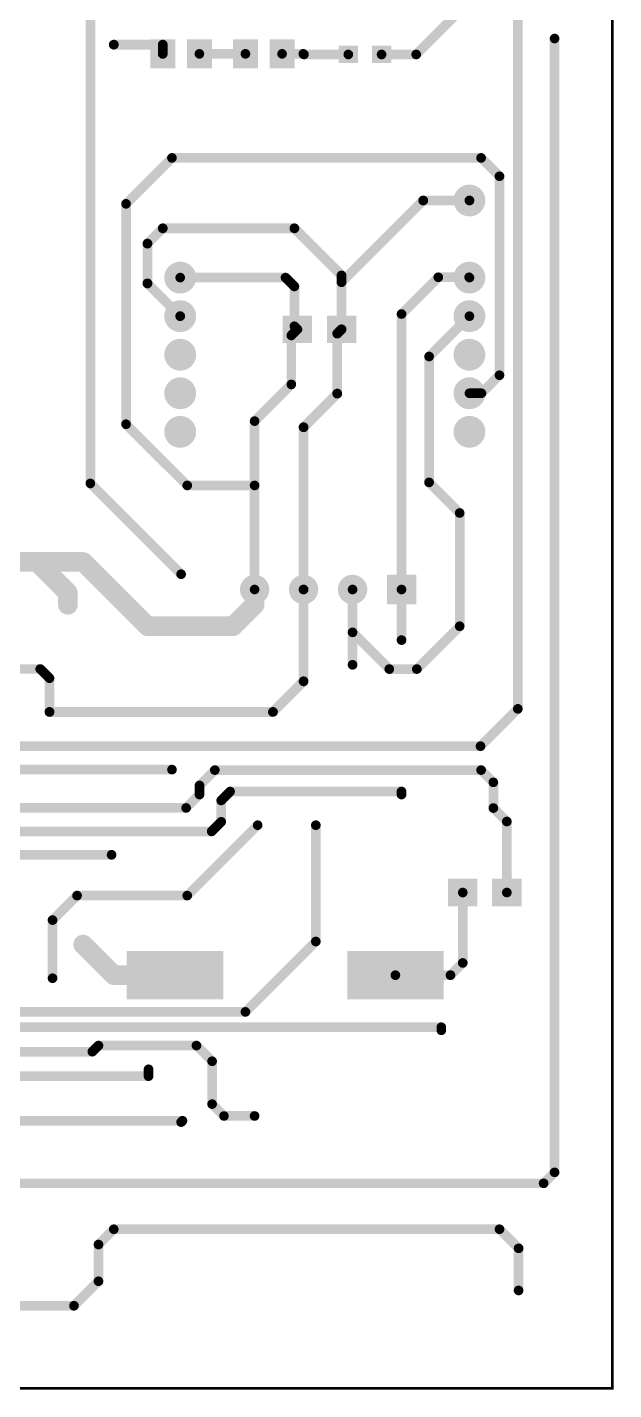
# Model space of a CAD drawing. Extents: x 0 to 80, y 0 to 110.
# Drawn here: x 49.7 to 80.1, y -0.1 to 70.6 of the extents above; entities that cross this region are included whole.
import ezdxf

# ---------------------------------------------------------------- set-up
doc = ezdxf.new("R2010")
doc.units = 0
doc.layers.add('Board_Outline', color=13, linetype='CONTINUOUS')
doc.layers.add('Top', color=5, linetype='CONTINUOUS')

msp = doc.modelspace()

# ---------------------------------------------------------------- linework, layer by layer
at = {"layer": 'Board_Outline', "linetype": 'CONTINUOUS', "const_width": 0.14}
msp.add_lwpolyline([(-0.0005, 0), (79.9995, 0), (79.9995, 110), (-0.0005, 110), (-0.0005, 0)], dxfattribs=at)
at = {"layer": 'Top', "linetype": 'CONTINUOUS'}
for points, const_width in [([(75.0962, 80.9843), (75.0962, 35.2464)], 0.5), ([(52.9239, 46.9397), (52.9239, 72.08)], 0.5), ([(69.8247, 69.19), (72.3972, 71.7624)], 0.5), ([(77.0014, 70.016), (77.0014, 11.2069)], 0.5), ([(54.139, 69.6985), (56.6792, 69.6985)], 0.508), ([(56.6792, 69.6985), (56.6792, 69.2222)], 0.508), ([(58.5792, 69.2222), (60.9659, 69.2222)], 0.5), ([(60.9659, 69.2222), (60.9659, 69.2222)], 0.5), ([(63.9689, 69.2222), (62.8659, 69.2222)], 0.5), ([(64.0011, 69.19), (63.9689, 69.2222)], 0.5), ([(66.3028, 69.19), (64.0011, 69.19)], 0.5), ([(68.0278, 69.19), (69.8247, 69.19)], 0.5), ([(57.1555, 63.8241), (54.774, 61.4426)], 0.5), ([(73.191, 63.8241), (57.1555, 63.8241)], 0.5), ([(74.1436, 62.8715), (73.191, 63.8241)], 0.5), ([(74.1436, 52.5517), (74.1436, 62.8715)], 0.5), ([(54.774, 61.4426), (54.774, 50.0114)], 0.5), ([(65.951, 57.3779), (70.189, 61.616)], 0.508), ([(70.189, 61.616), (72.5847, 61.616)], 0.508), ([(55.8854, 59.3786), (56.6792, 60.1725)], 0.508), ([(56.6792, 60.1725), (63.5062, 60.1725)], 0.508), ([(63.5062, 60.1725), (65.951, 57.7277)], 0.508), ([(55.8854, 57.3153), (55.8854, 59.3786)], 0.508), ([(65.951, 57.7277), (65.951, 57.3779)], 0.508), ([(57.5847, 55.616), (55.8854, 57.3153)], 0.508), ([(63.0461, 57.616), (57.5847, 57.616)], 0.5), ([(63.5062, 57.1559), (63.0461, 57.616)], 0.5), ([(63.5062, 55.0919), (63.5062, 57.1559)], 0.5), ([(65.951, 57.3779), (65.951, 57.3779)], 0.508), ([(65.951, 57.3779), (65.951, 54.9332)], 0.508), ([(69.063, 55.727), (70.9682, 57.6322)], 0.5), ([(70.9682, 57.6322), (72.5685, 57.6322)], 0.5), ([(72.5685, 57.6322), (72.5847, 57.616)], 0.5), ([(69.063, 41.438), (69.063, 55.727)], 0.5), ([(70.4919, 53.5232), (72.5847, 55.616)], 0.5), ([(63.3474, 54.6156), (63.665, 54.9332)], 0.5), ([(63.665, 54.9332), (63.5062, 55.0919)], 0.5), ([(65.951, 54.9332), (65.7289, 54.7111)], 0.508), ([(63.3474, 52.0754), (63.3474, 54.6156)], 0.5), ([(65.7289, 54.7111), (65.7289, 51.5991)], 0.508), ([(70.4919, 46.9948), (70.4919, 53.5232)], 0.5), ([(61.443, 50.171), (63.3474, 52.0754)], 0.5), ([(73.2079, 51.616), (74.1436, 52.5517)], 0.5), ([(65.7289, 51.5991), (63.983, 49.8532)], 0.508), ([(72.5847, 51.616), (73.2079, 51.616)], 0.5), ([(54.774, 50.0114), (57.9494, 46.8361)], 0.5), ([(61.443, 46.8361), (61.443, 50.171)], 0.5), ([(63.983, 49.8532), (63.983, 41.438)], 0.508), ([(57.6318, 42.2318), (52.9239, 46.9397)], 0.5), ([(57.9494, 46.8361), (61.443, 46.8361)], 0.5), ([(61.443, 41.438), (61.443, 46.8361)], 0.5), ([(72.0796, 45.4072), (70.4919, 46.9948)], 0.5), ([(72.0796, 39.5328), (72.0796, 45.4072)], 0.5), ([(48.4234, 42.8669), (50.162, 42.8669)], 1.016), ([(51.7575, 41.2715), (50.162, 42.8669)], 1.016), ([(50.162, 42.8669), (52.5513, 42.8669)], 1.016), ([(52.5513, 42.8669), (55.8854, 39.5328)], 1.016), ([(51.7575, 40.6442), (51.7575, 41.2715)], 1.016), ([(61.443, 40.645), (61.443, 41.438)], 1.016), ([(60.3309, 39.5328), (61.443, 40.645)], 1.016), ([(63.983, 41.438), (63.983, 36.6755)], 0.508), ([(66.523, 41.438), (66.523, 37.5301)], 0.5), ([(66.523, 41.438), (66.523, 39.215)], 0.5), ([(69.063, 38.8126), (69.063, 41.438)], 0.5), ([(55.8854, 39.5328), (60.3309, 39.5328)], 1.016), ([(69.8569, 37.3101), (72.0796, 39.5328)], 0.5), ([(66.523, 39.215), (68.428, 37.3101)], 0.5), ([(50.3242, 37.3145), (48.5851, 37.3145)], 0.5), ([(50.8049, 36.8338), (50.3242, 37.3145)], 0.5), ([(68.428, 37.3101), (69.8569, 37.3101)], 0.5), ([(50.8049, 35.0873), (50.8049, 36.8338)], 0.5), ([(63.983, 36.6755), (62.3948, 35.0873)], 0.508), ([(62.3948, 35.0873), (50.8049, 35.0873)], 0.508), ([(75.0962, 35.2464), (73.1602, 33.3105)], 0.5), ([(73.1602, 33.3105), (44.9305, 33.3105)], 0.5), ([(57.1573, 32.0955), (47.6295, 32.0955)], 0.5), ([(58.5844, 31.2769), (59.3783, 32.0708)], 0.5), ([(59.3783, 32.0708), (73.191, 32.0708)], 0.5), ([(73.191, 32.0708), (73.826, 31.4357)], 0.5), ([(58.5844, 30.8006), (58.5844, 31.2769)], 0.5), ([(60.1721, 30.9594), (59.71, 30.4973)], 0.5), ([(69.063, 30.9594), (60.1721, 30.9594)], 0.5), ([(69.063, 30.8006), (69.063, 30.9594)], 0.5), ([(73.826, 31.4357), (73.826, 30.102)], 0.5), ([(57.8905, 30.1067), (58.5844, 30.8006)], 0.5), ([(59.71, 30.4973), (59.71, 29.3859)], 0.5), ([(42.7269, 30.1067), (57.8905, 30.1067)], 0.5), ([(73.826, 30.102), (74.5244, 29.4037)], 0.5), ([(59.2158, 28.8917), (41.9269, 28.8917)], 0.5), ([(57.9494, 25.5613), (61.601, 29.213)], 0.5), ([(59.71, 29.3859), (59.2158, 28.8917)], 0.5), ([(64.6176, 29.213), (64.6176, 23.1798)], 0.5), ([(74.5244, 29.4037), (74.5244, 25.7201)], 0.5), ([(42.1178, 27.6767), (54.0243, 27.6767)], 0.5), ([(50.9636, 24.2912), (52.2338, 25.5613)], 0.5), ([(52.2338, 25.5613), (57.9494, 25.5613)], 0.5), ([(72.2384, 22.0685), (72.2384, 25.7201)], 0.5), ([(50.9636, 21.2746), (50.9636, 24.2912)], 0.5), ([(52.5513, 23.0211), (54.139, 21.4334)], 1.016), ([(64.6176, 23.1798), (60.9659, 19.5282)], 0.5), ([(54.139, 21.4334), (57.3143, 21.4334)], 1.016), ([(71.6033, 21.4334), (72.2384, 22.0685)], 0.5), ([(68.7443, 21.4334), (71.6033, 21.4334)], 0.5), ([(60.9659, 19.5282), (48.7409, 19.5282)], 0.5), ([(6.5332, 18.7344), (71.127, 18.7344)], 0.5), ([(71.127, 18.7344), (71.127, 18.5756)], 0.5), ([(24.2908, 17.4642), (53.0276, 17.4642)], 0.5), ([(53.0276, 17.4642), (53.3451, 17.7818)], 0.5), ([(53.3451, 17.7818), (58.4257, 17.7818)], 0.5), ([(58.4257, 17.7818), (59.2379, 16.9696)], 0.5), ([(59.2379, 16.9696), (59.2379, 14.7468)], 0.5), ([(55.9423, 16.1941), (19.2103, 16.1941)], 0.5), ([(55.9423, 16.5523), (55.9423, 16.1941)], 0.5), ([(59.2379, 14.7468), (59.8546, 14.1301)], 0.5), ([(59.8546, 14.1301), (61.4422, 14.1301)], 0.5), ([(57.7008, 13.8816), (30.4769, 13.8816)], 0.5), ([(57.6318, 13.8126), (57.7008, 13.8816)], 0.5), ([(77.0014, 11.2069), (76.4317, 10.6373)], 0.5), ([(76.4317, 10.6373), (28.5534, 10.6373)], 0.5), ([(54.139, 8.2558), (53.3451, 7.4619)], 0.5), ([(74.1436, 8.2558), (54.139, 8.2558)], 0.5), ([(75.1344, 7.265), (74.1436, 8.2558)], 0.5), ([(53.3451, 7.4619), (53.3451, 5.5567)], 0.5), ([(75.1344, 5.0804), (75.1344, 7.265)], 0.5), ([(53.3451, 5.5567), (52.075, 4.2866)], 0.5), ([(52.075, 4.2866), (45.7243, 4.2866)], 0.5)]:
    msp.add_lwpolyline(points, dxfattribs=dict(at, const_width=const_width))
for points, const_width in [([(76.8764, 70.016, 1), (77.1264, 70.016, 1), (76.8764, 70.016, 1)], 0.25), ([(54.012, 69.6985, 1), (54.266, 69.6985, 1), (54.012, 69.6985, 1)], 0.254), ([(56.5522, 69.6985, 1), (56.8062, 69.6985, 1), (56.5522, 69.6985, 1)], 0.254), ([(56.5522, 69.6985, 1), (56.8062, 69.6985, 1), (56.5522, 69.6985, 1)], 0.254), ([(56.5522, 69.2222, 1), (56.8062, 69.2222, 1), (56.5522, 69.2222, 1)], 0.254), ([(58.4542, 69.2222, 1), (58.7042, 69.2222, 1), (58.4542, 69.2222, 1)], 0.25), ([(60.8409, 69.2222, 1), (61.0909, 69.2222, 1), (60.8409, 69.2222, 1)], 0.25), ([(60.8409, 69.2222, 1), (61.0909, 69.2222, 1), (60.8409, 69.2222, 1)], 0.25), ([(62.7409, 69.2222, 1), (62.9909, 69.2222, 1), (62.7409, 69.2222, 1)], 0.25), ([(63.8439, 69.2222, 1), (64.0939, 69.2222, 1), (63.8439, 69.2222, 1)], 0.25), ([(63.8439, 69.2222, 1), (64.0939, 69.2222, 1), (63.8439, 69.2222, 1)], 0.25), ([(63.8761, 69.19, 1), (64.1261, 69.19, 1), (63.8761, 69.19, 1)], 0.25), ([(63.8761, 69.19, 1), (64.1261, 69.19, 1), (63.8761, 69.19, 1)], 0.25), ([(66.1778, 69.19, 1), (66.4278, 69.19, 1), (66.1778, 69.19, 1)], 0.25), ([(67.9028, 69.19, 1), (68.1528, 69.19, 1), (67.9028, 69.19, 1)], 0.25), ([(69.6997, 69.19, 1), (69.9497, 69.19, 1), (69.6997, 69.19, 1)], 0.25), ([(69.6997, 69.19, 1), (69.9497, 69.19, 1), (69.6997, 69.19, 1)], 0.25), ([(57.0305, 63.8241, 1), (57.2805, 63.8241, 1), (57.0305, 63.8241, 1)], 0.25), ([(57.0305, 63.8241, 1), (57.2805, 63.8241, 1), (57.0305, 63.8241, 1)], 0.25), ([(73.066, 63.8241, 1), (73.316, 63.8241, 1), (73.066, 63.8241, 1)], 0.25), ([(73.066, 63.8241, 1), (73.316, 63.8241, 1), (73.066, 63.8241, 1)], 0.25), ([(74.0186, 62.8715, 1), (74.2686, 62.8715, 1), (74.0186, 62.8715, 1)], 0.25), ([(74.0186, 62.8715, 1), (74.2686, 62.8715, 1), (74.0186, 62.8715, 1)], 0.25), ([(72.9974, 61.616, 1), (72.172, 61.616, 1), (72.9974, 61.616, 1)], 0.8255), ([(54.649, 61.4426, 1), (54.899, 61.4426, 1), (54.649, 61.4426, 1)], 0.25), ([(54.649, 61.4426, 1), (54.899, 61.4426, 1), (54.649, 61.4426, 1)], 0.25), ([(70.062, 61.616, 1), (70.316, 61.616, 1), (70.062, 61.616, 1)], 0.254), ([(70.062, 61.616, 1), (70.316, 61.616, 1), (70.062, 61.616, 1)], 0.254), ([(72.4577, 61.616, 1), (72.7117, 61.616, 1), (72.4577, 61.616, 1)], 0.254), ([(56.5522, 60.1725, 1), (56.8062, 60.1725, 1), (56.5522, 60.1725, 1)], 0.254), ([(56.5522, 60.1725, 1), (56.8062, 60.1725, 1), (56.5522, 60.1725, 1)], 0.254), ([(63.3792, 60.1725, 1), (63.6332, 60.1725, 1), (63.3792, 60.1725, 1)], 0.254), ([(63.3792, 60.1725, 1), (63.6332, 60.1725, 1), (63.3792, 60.1725, 1)], 0.254), ([(55.7584, 59.3786, 1), (56.0124, 59.3786, 1), (55.7584, 59.3786, 1)], 0.254), ([(55.7584, 59.3786, 1), (56.0124, 59.3786, 1), (55.7584, 59.3786, 1)], 0.254), ([(57.9975, 57.616, 1), (57.1719, 57.616, 1), (57.9975, 57.616, 1)], 0.8255), ([(65.824, 57.7277, 1), (66.078, 57.7277, 1), (65.824, 57.7277, 1)], 0.254), ([(65.824, 57.7277, 1), (66.078, 57.7277, 1), (65.824, 57.7277, 1)], 0.254), ([(72.9974, 57.616, 1), (72.172, 57.616, 1), (72.9974, 57.616, 1)], 0.8255), ([(55.7584, 57.3153, 1), (56.0124, 57.3153, 1), (55.7584, 57.3153, 1)], 0.254), ([(55.7584, 57.3153, 1), (56.0124, 57.3153, 1), (55.7584, 57.3153, 1)], 0.254), ([(57.4597, 57.616, 1), (57.7097, 57.616, 1), (57.4597, 57.616, 1)], 0.25), ([(62.9211, 57.616, 1), (63.1711, 57.616, 1), (62.9211, 57.616, 1)], 0.25), ([(62.9211, 57.616, 1), (63.1711, 57.616, 1), (62.9211, 57.616, 1)], 0.25), ([(63.3812, 57.1559, 1), (63.6312, 57.1559, 1), (63.3812, 57.1559, 1)], 0.25), ([(63.3812, 57.1559, 1), (63.6312, 57.1559, 1), (63.3812, 57.1559, 1)], 0.25), ([(65.824, 57.3779, 1), (66.078, 57.3779, 1), (65.824, 57.3779, 1)], 0.254), ([(65.824, 57.3779, 1), (66.078, 57.3779, 1), (65.824, 57.3779, 1)], 0.254), ([(65.824, 57.3779, 1), (66.078, 57.3779, 1), (65.824, 57.3779, 1)], 0.254), ([(65.824, 57.3779, 1), (66.078, 57.3779, 1), (65.824, 57.3779, 1)], 0.254), ([(70.8432, 57.6322, 1), (71.0932, 57.6322, 1), (70.8432, 57.6322, 1)], 0.25), ([(70.8432, 57.6322, 1), (71.0932, 57.6322, 1), (70.8432, 57.6322, 1)], 0.25), ([(72.4435, 57.6322, 1), (72.6935, 57.6322, 1), (72.4435, 57.6322, 1)], 0.25), ([(72.4435, 57.6322, 1), (72.6935, 57.6322, 1), (72.4435, 57.6322, 1)], 0.25), ([(72.4597, 57.616, 1), (72.7097, 57.616, 1), (72.4597, 57.616, 1)], 0.25), ([(57.9975, 55.616, 1), (57.1719, 55.616, 1), (57.9975, 55.616, 1)], 0.8255), ([(57.4577, 55.616, 1), (57.7117, 55.616, 1), (57.4577, 55.616, 1)], 0.254), ([(68.938, 55.727, 1), (69.188, 55.727, 1), (68.938, 55.727, 1)], 0.25), ([(68.938, 55.727, 1), (69.188, 55.727, 1), (68.938, 55.727, 1)], 0.25), ([(72.9974, 55.616, 1), (72.172, 55.616, 1), (72.9974, 55.616, 1)], 0.8255), ([(72.4597, 55.616, 1), (72.7097, 55.616, 1), (72.4597, 55.616, 1)], 0.25), ([(63.3812, 55.0919, 1), (63.6312, 55.0919, 1), (63.3812, 55.0919, 1)], 0.25), ([(63.3812, 55.0919, 1), (63.6312, 55.0919, 1), (63.3812, 55.0919, 1)], 0.25), ([(63.54, 54.9332, 1), (63.79, 54.9332, 1), (63.54, 54.9332, 1)], 0.25), ([(63.54, 54.9332, 1), (63.79, 54.9332, 1), (63.54, 54.9332, 1)], 0.25), ([(65.824, 54.9332, 1), (66.078, 54.9332, 1), (65.824, 54.9332, 1)], 0.254), ([(65.824, 54.9332, 1), (66.078, 54.9332, 1), (65.824, 54.9332, 1)], 0.254), ([(57.9975, 53.616, 1), (57.1719, 53.616, 1), (57.9975, 53.616, 1)], 0.8255), ([(63.2224, 54.6156, 1), (63.4724, 54.6156, 1), (63.2224, 54.6156, 1)], 0.25), ([(63.2224, 54.6156, 1), (63.4724, 54.6156, 1), (63.2224, 54.6156, 1)], 0.25), ([(65.6019, 54.7111, 1), (65.8559, 54.7111, 1), (65.6019, 54.7111, 1)], 0.254), ([(65.6019, 54.7111, 1), (65.8559, 54.7111, 1), (65.6019, 54.7111, 1)], 0.254), ([(72.9974, 53.616, 1), (72.172, 53.616, 1), (72.9974, 53.616, 1)], 0.8255), ([(70.3669, 53.5232, 1), (70.6169, 53.5232, 1), (70.3669, 53.5232, 1)], 0.25), ([(70.3669, 53.5232, 1), (70.6169, 53.5232, 1), (70.3669, 53.5232, 1)], 0.25), ([(57.9975, 51.616, 1), (57.1719, 51.616, 1), (57.9975, 51.616, 1)], 0.8255), ([(63.2224, 52.0754, 1), (63.4724, 52.0754, 1), (63.2224, 52.0754, 1)], 0.25), ([(63.2224, 52.0754, 1), (63.4724, 52.0754, 1), (63.2224, 52.0754, 1)], 0.25), ([(72.9974, 51.616, 1), (72.172, 51.616, 1), (72.9974, 51.616, 1)], 0.8255), ([(74.0186, 52.5517, 1), (74.2686, 52.5517, 1), (74.0186, 52.5517, 1)], 0.25), ([(74.0186, 52.5517, 1), (74.2686, 52.5517, 1), (74.0186, 52.5517, 1)], 0.25), ([(65.6019, 51.5991, 1), (65.8559, 51.5991, 1), (65.6019, 51.5991, 1)], 0.254), ([(65.6019, 51.5991, 1), (65.8559, 51.5991, 1), (65.6019, 51.5991, 1)], 0.254), ([(72.4597, 51.616, 1), (72.7097, 51.616, 1), (72.4597, 51.616, 1)], 0.25), ([(73.0829, 51.616, 1), (73.3329, 51.616, 1), (73.0829, 51.616, 1)], 0.25), ([(73.0829, 51.616, 1), (73.3329, 51.616, 1), (73.0829, 51.616, 1)], 0.25), ([(54.649, 50.0114, 1), (54.899, 50.0114, 1), (54.649, 50.0114, 1)], 0.25), ([(54.649, 50.0114, 1), (54.899, 50.0114, 1), (54.649, 50.0114, 1)], 0.25), ([(57.9975, 49.616, 1), (57.1719, 49.616, 1), (57.9975, 49.616, 1)], 0.8255), ([(61.318, 50.171, 1), (61.568, 50.171, 1), (61.318, 50.171, 1)], 0.25), ([(61.318, 50.171, 1), (61.568, 50.171, 1), (61.318, 50.171, 1)], 0.25), ([(72.9974, 49.616, 1), (72.172, 49.616, 1), (72.9974, 49.616, 1)], 0.8255), ([(63.856, 49.8532, 1), (64.11, 49.8532, 1), (63.856, 49.8532, 1)], 0.254), ([(63.856, 49.8532, 1), (64.11, 49.8532, 1), (63.856, 49.8532, 1)], 0.254), ([(52.7989, 46.9397, 1), (53.0489, 46.9397, 1), (52.7989, 46.9397, 1)], 0.25), ([(52.7989, 46.9397, 1), (53.0489, 46.9397, 1), (52.7989, 46.9397, 1)], 0.25), ([(57.8244, 46.8361, 1), (58.0744, 46.8361, 1), (57.8244, 46.8361, 1)], 0.25), ([(57.8244, 46.8361, 1), (58.0744, 46.8361, 1), (57.8244, 46.8361, 1)], 0.25), ([(61.318, 46.8361, 1), (61.568, 46.8361, 1), (61.318, 46.8361, 1)], 0.25), ([(61.318, 46.8361, 1), (61.568, 46.8361, 1), (61.318, 46.8361, 1)], 0.25), ([(61.318, 46.8361, 1), (61.568, 46.8361, 1), (61.318, 46.8361, 1)], 0.25), ([(70.3669, 46.9948, 1), (70.6169, 46.9948, 1), (70.3669, 46.9948, 1)], 0.25), ([(70.3669, 46.9948, 1), (70.6169, 46.9948, 1), (70.3669, 46.9948, 1)], 0.25), ([(71.9546, 45.4072, 1), (72.2046, 45.4072, 1), (71.9546, 45.4072, 1)], 0.25), ([(71.9546, 45.4072, 1), (72.2046, 45.4072, 1), (71.9546, 45.4072, 1)], 0.25), ([(49.908, 42.8669, 1), (50.416, 42.8669, 1), (49.908, 42.8669, 1)], 0.508), ([(49.908, 42.8669, 1), (50.416, 42.8669, 1), (49.908, 42.8669, 1)], 0.508), ([(49.908, 42.8669, 1), (50.416, 42.8669, 1), (49.908, 42.8669, 1)], 0.508), ([(52.2973, 42.8669, 1), (52.8053, 42.8669, 1), (52.2973, 42.8669, 1)], 0.508), ([(52.2973, 42.8669, 1), (52.8053, 42.8669, 1), (52.2973, 42.8669, 1)], 0.508), ([(57.5068, 42.2318, 1), (57.7568, 42.2318, 1), (57.5068, 42.2318, 1)], 0.25), ([(51.5035, 41.2715, 1), (52.0115, 41.2715, 1), (51.5035, 41.2715, 1)], 0.508), ([(51.5035, 41.2715, 1), (52.0115, 41.2715, 1), (51.5035, 41.2715, 1)], 0.508), ([(61.824, 41.438, 1), (61.062, 41.438, 1), (61.824, 41.438, 1)], 0.762), ([(61.189, 41.438, 1), (61.697, 41.438, 1), (61.189, 41.438, 1)], 0.508), ([(64.364, 41.438, 1), (63.602, 41.438, 1), (64.364, 41.438, 1)], 0.762), ([(66.904, 41.438, 1), (66.142, 41.438, 1), (66.904, 41.438, 1)], 0.762), ([(51.5035, 40.6442, 1), (52.0115, 40.6442, 1), (51.5035, 40.6442, 1)], 0.508), ([(61.189, 40.645, 1), (61.697, 40.645, 1), (61.189, 40.645, 1)], 0.508), ([(61.189, 40.645, 1), (61.697, 40.645, 1), (61.189, 40.645, 1)], 0.508), ([(61.318, 41.438, 1), (61.568, 41.438, 1), (61.318, 41.438, 1)], 0.25), ([(63.856, 41.438, 1), (64.11, 41.438, 1), (63.856, 41.438, 1)], 0.254), ([(63.856, 41.438, 1), (64.11, 41.438, 1), (63.856, 41.438, 1)], 0.254), ([(66.398, 41.438, 1), (66.648, 41.438, 1), (66.398, 41.438, 1)], 0.25), ([(66.398, 41.438, 1), (66.648, 41.438, 1), (66.398, 41.438, 1)], 0.25), ([(68.938, 41.438, 1), (69.188, 41.438, 1), (68.938, 41.438, 1)], 0.25), ([(68.938, 41.438, 1), (69.188, 41.438, 1), (68.938, 41.438, 1)], 0.25), ([(55.6314, 39.5328, 1), (56.1394, 39.5328, 1), (55.6314, 39.5328, 1)], 0.508), ([(55.6314, 39.5328, 1), (56.1394, 39.5328, 1), (55.6314, 39.5328, 1)], 0.508), ([(60.0769, 39.5328, 1), (60.5849, 39.5328, 1), (60.0769, 39.5328, 1)], 0.508), ([(60.0769, 39.5328, 1), (60.5849, 39.5328, 1), (60.0769, 39.5328, 1)], 0.508), ([(71.9546, 39.5328, 1), (72.2046, 39.5328, 1), (71.9546, 39.5328, 1)], 0.25), ([(71.9546, 39.5328, 1), (72.2046, 39.5328, 1), (71.9546, 39.5328, 1)], 0.25), ([(66.398, 39.215, 1), (66.648, 39.215, 1), (66.398, 39.215, 1)], 0.25), ([(66.398, 39.215, 1), (66.648, 39.215, 1), (66.398, 39.215, 1)], 0.25), ([(68.938, 38.8126, 1), (69.188, 38.8126, 1), (68.938, 38.8126, 1)], 0.25), ([(50.1992, 37.3145, 1), (50.4492, 37.3145, 1), (50.1992, 37.3145, 1)], 0.25), ([(50.1992, 37.3145, 1), (50.4492, 37.3145, 1), (50.1992, 37.3145, 1)], 0.25), ([(66.398, 37.5301, 1), (66.648, 37.5301, 1), (66.398, 37.5301, 1)], 0.25), ([(68.303, 37.3101, 1), (68.553, 37.3101, 1), (68.303, 37.3101, 1)], 0.25), ([(68.303, 37.3101, 1), (68.553, 37.3101, 1), (68.303, 37.3101, 1)], 0.25), ([(69.7319, 37.3101, 1), (69.9819, 37.3101, 1), (69.7319, 37.3101, 1)], 0.25), ([(69.7319, 37.3101, 1), (69.9819, 37.3101, 1), (69.7319, 37.3101, 1)], 0.25), ([(50.6799, 36.8338, 1), (50.9299, 36.8338, 1), (50.6799, 36.8338, 1)], 0.25), ([(50.6799, 36.8338, 1), (50.9299, 36.8338, 1), (50.6799, 36.8338, 1)], 0.25), ([(63.856, 36.6755, 1), (64.11, 36.6755, 1), (63.856, 36.6755, 1)], 0.254), ([(63.856, 36.6755, 1), (64.11, 36.6755, 1), (63.856, 36.6755, 1)], 0.254), ([(50.6779, 35.0873, 1), (50.9319, 35.0873, 1), (50.6779, 35.0873, 1)], 0.254), ([(50.6799, 35.0873, 1), (50.9299, 35.0873, 1), (50.6799, 35.0873, 1)], 0.25), ([(62.2678, 35.0873, 1), (62.5218, 35.0873, 1), (62.2678, 35.0873, 1)], 0.254), ([(62.2678, 35.0873, 1), (62.5218, 35.0873, 1), (62.2678, 35.0873, 1)], 0.254), ([(74.9712, 35.2464, 1), (75.2212, 35.2464, 1), (74.9712, 35.2464, 1)], 0.25), ([(74.9712, 35.2464, 1), (75.2212, 35.2464, 1), (74.9712, 35.2464, 1)], 0.25), ([(73.0352, 33.3105, 1), (73.2852, 33.3105, 1), (73.0352, 33.3105, 1)], 0.25), ([(73.0352, 33.3105, 1), (73.2852, 33.3105, 1), (73.0352, 33.3105, 1)], 0.25), ([(57.0323, 32.0955, 1), (57.2823, 32.0955, 1), (57.0323, 32.0955, 1)], 0.25), ([(59.2533, 32.0708, 1), (59.5033, 32.0708, 1), (59.2533, 32.0708, 1)], 0.25), ([(59.2533, 32.0708, 1), (59.5033, 32.0708, 1), (59.2533, 32.0708, 1)], 0.25), ([(73.066, 32.0708, 1), (73.316, 32.0708, 1), (73.066, 32.0708, 1)], 0.25), ([(73.066, 32.0708, 1), (73.316, 32.0708, 1), (73.066, 32.0708, 1)], 0.25), ([(58.4594, 31.2769, 1), (58.7094, 31.2769, 1), (58.4594, 31.2769, 1)], 0.25), ([(58.4594, 31.2769, 1), (58.7094, 31.2769, 1), (58.4594, 31.2769, 1)], 0.25), ([(60.0471, 30.9594, 1), (60.2971, 30.9594, 1), (60.0471, 30.9594, 1)], 0.25), ([(60.0471, 30.9594, 1), (60.2971, 30.9594, 1), (60.0471, 30.9594, 1)], 0.25), ([(68.938, 30.9594, 1), (69.188, 30.9594, 1), (68.938, 30.9594, 1)], 0.25), ([(68.938, 30.9594, 1), (69.188, 30.9594, 1), (68.938, 30.9594, 1)], 0.25), ([(73.701, 31.4357, 1), (73.951, 31.4357, 1), (73.701, 31.4357, 1)], 0.25), ([(73.701, 31.4357, 1), (73.951, 31.4357, 1), (73.701, 31.4357, 1)], 0.25), ([(58.4594, 30.8006, 1), (58.7094, 30.8006, 1), (58.4594, 30.8006, 1)], 0.25), ([(58.4594, 30.8006, 1), (58.7094, 30.8006, 1), (58.4594, 30.8006, 1)], 0.25), ([(59.585, 30.4973, 1), (59.835, 30.4973, 1), (59.585, 30.4973, 1)], 0.25), ([(59.585, 30.4973, 1), (59.835, 30.4973, 1), (59.585, 30.4973, 1)], 0.25), ([(68.938, 30.8006, 1), (69.188, 30.8006, 1), (68.938, 30.8006, 1)], 0.25), ([(57.7655, 30.1067, 1), (58.0155, 30.1067, 1), (57.7655, 30.1067, 1)], 0.25), ([(57.7655, 30.1067, 1), (58.0155, 30.1067, 1), (57.7655, 30.1067, 1)], 0.25), ([(73.701, 30.102, 1), (73.951, 30.102, 1), (73.701, 30.102, 1)], 0.25), ([(73.701, 30.102, 1), (73.951, 30.102, 1), (73.701, 30.102, 1)], 0.25), ([(59.0908, 28.8917, 1), (59.3408, 28.8917, 1), (59.0908, 28.8917, 1)], 0.25), ([(59.0908, 28.8917, 1), (59.3408, 28.8917, 1), (59.0908, 28.8917, 1)], 0.25), ([(59.585, 29.3859, 1), (59.835, 29.3859, 1), (59.585, 29.3859, 1)], 0.25), ([(59.585, 29.3859, 1), (59.835, 29.3859, 1), (59.585, 29.3859, 1)], 0.25), ([(61.476, 29.213, 1), (61.726, 29.213, 1), (61.476, 29.213, 1)], 0.25), ([(64.4926, 29.213, 1), (64.7426, 29.213, 1), (64.4926, 29.213, 1)], 0.25), ([(74.3994, 29.4037, 1), (74.6494, 29.4037, 1), (74.3994, 29.4037, 1)], 0.25), ([(74.3994, 29.4037, 1), (74.6494, 29.4037, 1), (74.3994, 29.4037, 1)], 0.25), ([(53.8993, 27.6767, 1), (54.1493, 27.6767, 1), (53.8993, 27.6767, 1)], 0.25), ([(52.1088, 25.5613, 1), (52.3588, 25.5613, 1), (52.1088, 25.5613, 1)], 0.25), ([(52.1088, 25.5613, 1), (52.3588, 25.5613, 1), (52.1088, 25.5613, 1)], 0.25), ([(57.8244, 25.5613, 1), (58.0744, 25.5613, 1), (57.8244, 25.5613, 1)], 0.25), ([(57.8244, 25.5613, 1), (58.0744, 25.5613, 1), (57.8244, 25.5613, 1)], 0.25), ([(72.1134, 25.7201, 1), (72.3634, 25.7201, 1), (72.1134, 25.7201, 1)], 0.25), ([(74.3994, 25.7201, 1), (74.6494, 25.7201, 1), (74.3994, 25.7201, 1)], 0.25), ([(50.8386, 24.2912, 1), (51.0886, 24.2912, 1), (50.8386, 24.2912, 1)], 0.25), ([(50.8386, 24.2912, 1), (51.0886, 24.2912, 1), (50.8386, 24.2912, 1)], 0.25), ([(52.2973, 23.0211, 1), (52.8053, 23.0211, 1), (52.2973, 23.0211, 1)], 0.508), ([(64.4926, 23.1798, 1), (64.7426, 23.1798, 1), (64.4926, 23.1798, 1)], 0.25), ([(64.4926, 23.1798, 1), (64.7426, 23.1798, 1), (64.4926, 23.1798, 1)], 0.25), ([(53.885, 21.4334, 1), (54.393, 21.4334, 1), (53.885, 21.4334, 1)], 0.508), ([(53.885, 21.4334, 1), (54.393, 21.4334, 1), (53.885, 21.4334, 1)], 0.508), ([(57.0603, 21.4334, 1), (57.5683, 21.4334, 1), (57.0603, 21.4334, 1)], 0.508), ([(72.1134, 22.0685, 1), (72.3634, 22.0685, 1), (72.1134, 22.0685, 1)], 0.25), ([(72.1134, 22.0685, 1), (72.3634, 22.0685, 1), (72.1134, 22.0685, 1)], 0.25), ([(50.8386, 21.2746, 1), (51.0886, 21.2746, 1), (50.8386, 21.2746, 1)], 0.25), ([(68.6193, 21.4334, 1), (68.8693, 21.4334, 1), (68.6193, 21.4334, 1)], 0.25), ([(71.4783, 21.4334, 1), (71.7283, 21.4334, 1), (71.4783, 21.4334, 1)], 0.25), ([(71.4783, 21.4334, 1), (71.7283, 21.4334, 1), (71.4783, 21.4334, 1)], 0.25), ([(60.8409, 19.5282, 1), (61.0909, 19.5282, 1), (60.8409, 19.5282, 1)], 0.25), ([(60.8409, 19.5282, 1), (61.0909, 19.5282, 1), (60.8409, 19.5282, 1)], 0.25), ([(71.002, 18.7344, 1), (71.252, 18.7344, 1), (71.002, 18.7344, 1)], 0.25), ([(71.002, 18.7344, 1), (71.252, 18.7344, 1), (71.002, 18.7344, 1)], 0.25), ([(71.002, 18.5756, 1), (71.252, 18.5756, 1), (71.002, 18.5756, 1)], 0.25), ([(52.9026, 17.4642, 1), (53.1526, 17.4642, 1), (52.9026, 17.4642, 1)], 0.25), ([(52.9026, 17.4642, 1), (53.1526, 17.4642, 1), (52.9026, 17.4642, 1)], 0.25), ([(53.2201, 17.7818, 1), (53.4701, 17.7818, 1), (53.2201, 17.7818, 1)], 0.25), ([(53.2201, 17.7818, 1), (53.4701, 17.7818, 1), (53.2201, 17.7818, 1)], 0.25), ([(58.3007, 17.7818, 1), (58.5507, 17.7818, 1), (58.3007, 17.7818, 1)], 0.25), ([(58.3007, 17.7818, 1), (58.5507, 17.7818, 1), (58.3007, 17.7818, 1)], 0.25), ([(59.1129, 16.9696, 1), (59.3629, 16.9696, 1), (59.1129, 16.9696, 1)], 0.25), ([(59.1129, 16.9696, 1), (59.3629, 16.9696, 1), (59.1129, 16.9696, 1)], 0.25), ([(55.8173, 16.5523, 1), (56.0673, 16.5523, 1), (55.8173, 16.5523, 1)], 0.25), ([(55.8173, 16.1941, 1), (56.0673, 16.1941, 1), (55.8173, 16.1941, 1)], 0.25), ([(55.8173, 16.1941, 1), (56.0673, 16.1941, 1), (55.8173, 16.1941, 1)], 0.25), ([(59.1129, 14.7468, 1), (59.3629, 14.7468, 1), (59.1129, 14.7468, 1)], 0.25), ([(59.1129, 14.7468, 1), (59.3629, 14.7468, 1), (59.1129, 14.7468, 1)], 0.25), ([(59.7296, 14.1301, 1), (59.9796, 14.1301, 1), (59.7296, 14.1301, 1)], 0.25), ([(59.7296, 14.1301, 1), (59.9796, 14.1301, 1), (59.7296, 14.1301, 1)], 0.25), ([(61.3172, 14.1301, 1), (61.5672, 14.1301, 1), (61.3172, 14.1301, 1)], 0.25), ([(57.5068, 13.8126, 1), (57.7568, 13.8126, 1), (57.5068, 13.8126, 1)], 0.25), ([(57.5758, 13.8816, 1), (57.8258, 13.8816, 1), (57.5758, 13.8816, 1)], 0.25), ([(57.5758, 13.8816, 1), (57.8258, 13.8816, 1), (57.5758, 13.8816, 1)], 0.25), ([(76.8764, 11.2069, 1), (77.1264, 11.2069, 1), (76.8764, 11.2069, 1)], 0.25), ([(76.8764, 11.2069, 1), (77.1264, 11.2069, 1), (76.8764, 11.2069, 1)], 0.25), ([(76.3067, 10.6373, 1), (76.5567, 10.6373, 1), (76.3067, 10.6373, 1)], 0.25), ([(76.3067, 10.6373, 1), (76.5567, 10.6373, 1), (76.3067, 10.6373, 1)], 0.25), ([(54.014, 8.2558, 1), (54.264, 8.2558, 1), (54.014, 8.2558, 1)], 0.25), ([(54.014, 8.2558, 1), (54.264, 8.2558, 1), (54.014, 8.2558, 1)], 0.25), ([(74.0186, 8.2558, 1), (74.2686, 8.2558, 1), (74.0186, 8.2558, 1)], 0.25), ([(74.0186, 8.2558, 1), (74.2686, 8.2558, 1), (74.0186, 8.2558, 1)], 0.25), ([(53.2201, 7.4619, 1), (53.4701, 7.4619, 1), (53.2201, 7.4619, 1)], 0.25), ([(53.2201, 7.4619, 1), (53.4701, 7.4619, 1), (53.2201, 7.4619, 1)], 0.25), ([(75.0094, 7.265, 1), (75.2594, 7.265, 1), (75.0094, 7.265, 1)], 0.25), ([(75.0094, 7.265, 1), (75.2594, 7.265, 1), (75.0094, 7.265, 1)], 0.25), ([(53.2201, 5.5567, 1), (53.4701, 5.5567, 1), (53.2201, 5.5567, 1)], 0.25), ([(53.2201, 5.5567, 1), (53.4701, 5.5567, 1), (53.2201, 5.5567, 1)], 0.25), ([(75.0094, 5.0804, 1), (75.2594, 5.0804, 1), (75.0094, 5.0804, 1)], 0.25), ([(51.95, 4.2866, 1), (52.2, 4.2866, 1), (51.95, 4.2866, 1)], 0.25), ([(51.95, 4.2866, 1), (52.2, 4.2866, 1), (51.95, 4.2866, 1)], 0.25)]:
    msp.add_lwpolyline(points, format="xyb", dxfattribs=dict(at, const_width=const_width))
at = {"layer": 'Top'}
for points in [[(56.0292, 69.9722), (57.3292, 69.9722), (56.0292, 68.4722), (57.3292, 68.4722)], [(57.9292, 69.9722), (59.2292, 69.9722), (57.9292, 68.4722), (59.2292, 68.4722)], [(60.3159, 69.9722), (61.6159, 69.9722), (60.3159, 68.4722), (61.6159, 68.4722)], [(62.2159, 69.9722), (63.5159, 69.9722), (62.2159, 68.4722), (63.5159, 68.4722)], [(65.8028, 69.64), (66.8028, 69.64), (65.8028, 68.74), (66.8028, 68.74)], [(67.5278, 69.64), (68.5278, 69.64), (67.5278, 68.74), (68.5278, 68.74)], [(62.903, 55.6443), (64.427, 55.6443), (62.903, 54.222), (64.427, 54.222)], [(65.189, 55.6443), (66.713, 55.6443), (65.189, 54.222), (66.713, 54.222)], [(68.301, 42.2), (69.825, 42.2), (68.301, 40.676), (69.825, 40.676)], [(71.4764, 26.4313), (73.0004, 26.4313), (71.4764, 25.0089), (73.0004, 25.0089)], [(73.7624, 26.4313), (75.2864, 26.4313), (73.7624, 25.0089), (75.2864, 25.0089)], [(54.8143, 22.6834), (59.8143, 22.6834), (54.8143, 20.1834), (59.8143, 20.1834)], [(66.2443, 22.6834), (71.2443, 22.6834), (66.2443, 20.1834), (71.2443, 20.1834)]]:
    msp.add_solid(points, dxfattribs=at)

doc.saveas('drawing.dxf')
